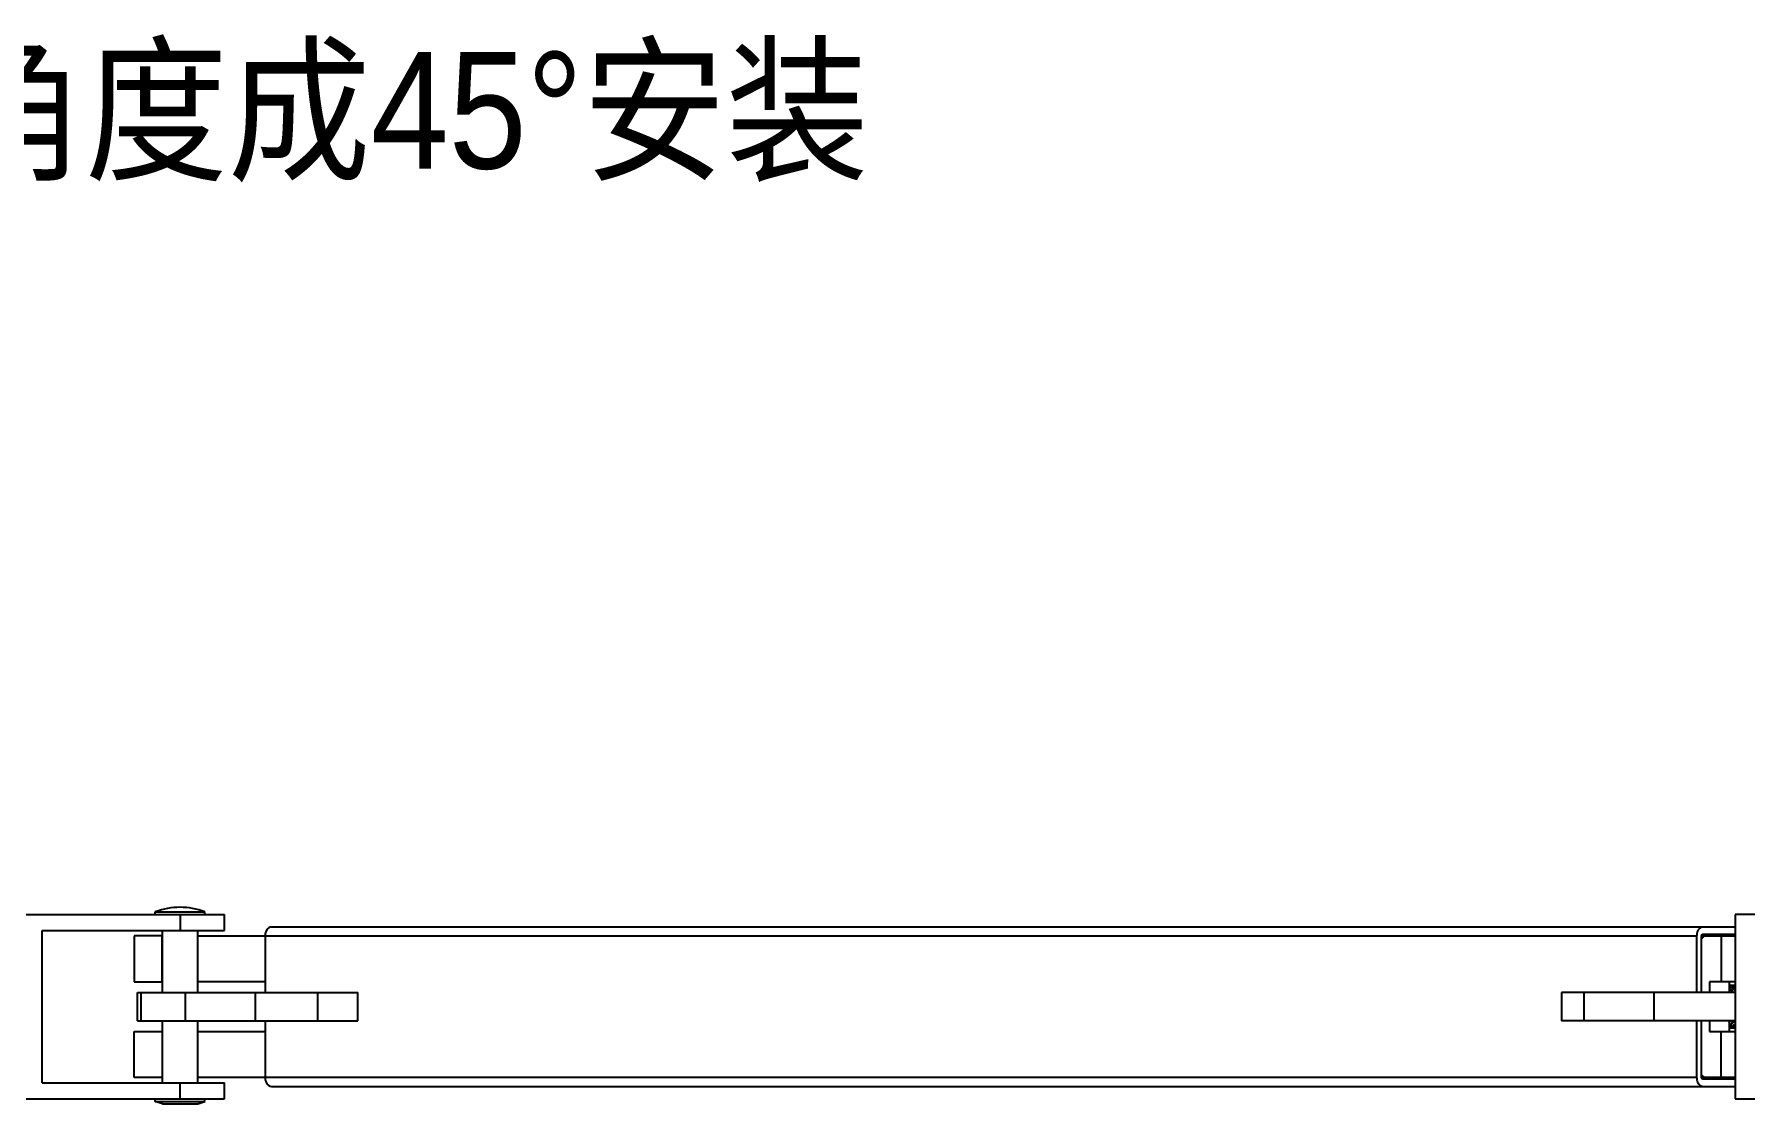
# Model space of a CAD drawing. Extents: x 69728788 to 150676229, y 20327566 to 43663798.
# Drawn here: x 75470384 to 75472586, y 20746670 to 20748046 of the extents above; entities that cross this region are included whole.
import ezdxf

# ---------------------------------------------------------------- set-up
doc = ezdxf.new("R2010")
doc.units = 0
doc.header["$LTSCALE"] = 1000
doc.header["$MEASUREMENT"] = 0
doc.layers.get('0').update_dxf_attribs({"linetype": 'CONTINUOUS'})
doc.layers.add('02___PRT_ALL_AXES', color=7, linetype='CONTINUOUS')
doc.styles.add('_TEL_DIM', font='SIMPLEX', dxfattribs={"width": 0.8, "height": 3.5, "bigfont": 'HZTXT'})

msp = doc.modelspace()

# ---------------------------------------------------------------- linework, layer by layer
at = {"color": 0, "linetype": 'Continuous'}
for p, q in [((75470373.7, 20746913), (75470628.9, 20746913)), ((75470394.2, 20746696.6), (75470394.2, 20746892.5)), ((75470394.2, 20746892.5), (75470628.9, 20746892.5)), ((75470571.9, 20746913), (75470571.9, 20746892.5)), ((75470628.9, 20746892.5), (75470628.9, 20746913)), ((75472573.7, 20746897), (75470689.4, 20746897)), ((75472976.6, 20746913), (75472573.7, 20746913)), ((75472573.7, 20746913), (75472573.7, 20746676.1)), ((75470512.7, 20746885.6), (75470512.7, 20746826.4)), ((75470549.1, 20746885.6), (75470512.7, 20746885.6)), ((75470548.7, 20746826.4), (75470548.7, 20746885.6)), ((75470594.7, 20746885.6), (75472524.3, 20746885.6)), ((75470681.3, 20746885.6), (75470681.3, 20746812.7)), ((75472524.3, 20746885.6), (75472524.3, 20746812.7)), ((75472530.7, 20746885.6), (75472573.7, 20746885.6)), ((75472530.7, 20746812.7), (75472530.7, 20746885.6)), ((75472532.3, 20746887.9), (75472573.7, 20746887.9)), ((75472555.9, 20746885.6), (75472555.9, 20746826.4)), ((75470512.7, 20746826.4), (75470549.1, 20746826.4)), ((75470681.3, 20746826.4), (75470594.7, 20746826.4)), ((75472573.7, 20746826.4), (75472540.7, 20746826.4)), ((75470517.2, 20746776.3), (75470517.2, 20746812.7)), ((75470517.2, 20746812.7), (75470800.8, 20746812.7)), ((75470522, 20746776.3), (75470522, 20746812.7)), ((75470578.7, 20746776.3), (75470578.7, 20746812.7)), ((75470668.9, 20746776.3), (75470668.9, 20746812.7)), ((75470749.2, 20746776.3), (75470749.2, 20746812.7)), ((75470800.8, 20746776.3), (75470800.8, 20746812.7)), ((75472573.7, 20746812.7), (75472350.3, 20746812.7)), ((75472350.3, 20746812.7), (75472350.3, 20746776.3)), ((75472379, 20746812.7), (75472379, 20746776.3)), ((75472469.2, 20746812.7), (75472469.2, 20746776.3)), ((75472566.2, 20746821.8), (75472566.2, 20746821.8)), ((75470512.7, 20746703.4), (75470512.7, 20746762.6)), ((75470512.7, 20746762.6), (75470549.1, 20746762.6)), ((75470517.2, 20746776.3), (75470800.8, 20746776.3)), ((75470548.7, 20746762.6), (75470548.7, 20746703.4)), ((75470594.7, 20746762.6), (75470681.3, 20746762.6)), ((75470681.3, 20746776.3), (75470681.3, 20746703.4)), ((75472573.7, 20746776.3), (75472350.3, 20746776.3)), ((75472524.3, 20746776.3), (75472524.3, 20746703.4)), ((75472530.7, 20746703.4), (75472530.7, 20746776.3)), ((75472540.7, 20746762.6), (75472573.7, 20746762.6)), ((75472555.9, 20746703.4), (75472555.9, 20746762.6)), ((75470394.2, 20746696.6), (75470628.9, 20746696.6)), ((75470549.1, 20746703.4), (75470512.7, 20746703.4)), ((75470571.9, 20746676.1), (75470571.9, 20746696.6)), ((75472524.3, 20746703.4), (75470594.7, 20746703.4)), ((75470628.9, 20746676.1), (75470628.9, 20746696.6)), ((75472573.7, 20746703.4), (75472530.7, 20746703.4)), ((75472573.7, 20746701.1), (75472532.3, 20746701.1)), ((75470373.7, 20746676.1), (75470628.9, 20746676.1)), ((75470689.4, 20746692), (75472573.7, 20746692)), ((75472573.7, 20746676.1), (75472976.6, 20746676.1))]:
    msp.add_line(p, q, dxfattribs=at)
for centre, radius, start, end in [((75472540.2, 20746885.7), 15.9, 169.333, 180.0301), ((75472566.2, 20746807), 14.9, 82.6677, 89.9838), ((75472544.7, 20746798), 26.5, 34.6383, 35.9814), ((75472544.3, 20746797.7), 27, 34.026, 34.6404), ((75472570.1, 20746807), 14.9, 90.0177, 97.7118), ((75472566.2, 20746806.7), 15.2, 75.7622, 82.658), ((75472566.1, 20746806.3), 15.6, 72.5002, 75.7671), ((75472570.1, 20746807.1), 14.8, 86.29, 89.9967), ((75472548.4, 20746797.8), 26.8, 34.0237, 35.416), ((75472570.1, 20746806.9), 15, 80.5953, 86.2819), ((75472571.1, 20746807), 14.9, 82.4739, 89.9828), ((75472570, 20746806.6), 15.2, 75.9398, 80.5941), ((75472574.9, 20746806.9), 14.9, 94.6388, 97.5163), ((75472571, 20746806.8), 15.1, 79.6225, 82.4804), ((75472545.5, 20746789), 24.9, 326.1506, 328.2417), ((75472547.5, 20746788.3), 23.6, 322.0605, 327.1819), ((75472563.7, 20746780.3), 13.1, 280.6843, 285.3402), ((75472567.7, 20746779.8), 12.7, 263.07, 269.9861), ((75472544.9, 20746789.4), 25.6, 328.236, 329.1443), ((75472563.7, 20746780.5), 13.3, 285.3332, 286.4047), ((75472546.1, 20746789.3), 25.4, 327.1454, 329.0662), ((75472567.7, 20746779.8), 12.6, 270.0047, 274.3395), ((75472568.6, 20746779.9), 12.7, 270.0259, 278.8089), ((75472568.6, 20746780.3), 13.1, 278.8155, 285.3917), ((75472572.5, 20746779.9), 12.7, 261.1705, 269.9739), ((75472568.5, 20746780.5), 13.3, 285.3782, 286.4026), ((75472568.4, 20746781), 13.8, 286.4386, 292.9713), ((75472572.5, 20746779.8), 12.6, 270.0047, 274.3392), ((75472572.5, 20746779.9), 12.7, 274.3365, 275.599), ((75472573.5, 20746779.7), 12.5, 270.0003, 271.1866)]:
    msp.add_arc(centre, radius, start, end, dxfattribs=at)
for points, knots in [([(75470689.4, 20746897), (75470687.2, 20746897), (75470682.4, 20746893.6), (75470681.3, 20746888.4), (75470681.3, 20746885.6)], [0, 0, 0, 0, 0.440232, 1, 1, 1, 1]), ([(75472532.3, 20746897), (75472530.5, 20746897), (75472526.5, 20746894.8), (75472525, 20746890.8), (75472524.6, 20746888.6)], [0, 0, 0, 0, 0.4468, 1, 1, 1, 1]), ([(75472530.7, 20746885.6), (75472530.7, 20746885.9), (75472530.8, 20746886.9), (75472531.6, 20746887.9), (75472532.3, 20746887.9)], [0, 0, 0, 0, 0.29846, 1, 1, 1, 1]), ([(75472566.2, 20746821.8), (75472567.5, 20746821.7), (75472570.2, 20746821.2), (75472572.6, 20746820), (75472573.8, 20746819.3)], [0, 0, 0, 0, 0.49066, 1, 1, 1, 1]), ([(75472573.8, 20746816.1), (75472573.2, 20746816.7), (75472571, 20746818.8), (75472568.3, 20746820.4), (75472566.2, 20746821.1)], [0, 0, 0, 0, 0.263007, 1, 1, 1, 1]), ([(75472566.2, 20746820.7), (75472566.9, 20746820.4), (75472569.7, 20746819), (75472572.2, 20746816.9), (75472573.8, 20746815)], [0, 0, 0, 0, 0.238978, 1, 1, 1, 1]), ([(75472571.6, 20746812.8), (75472571.2, 20746813.4), (75472569.6, 20746815.5), (75472567.8, 20746817.4), (75472566.2, 20746818.5)], [0, 0, 0, 0, 0.260528, 1, 1, 1, 1]), ([(75472566.2, 20746817.8), (75472566.5, 20746817.5), (75472568, 20746816.1), (75472569.3, 20746814.6), (75472570.2, 20746813.4)], [0, 0, 0, 0, 0.242618, 1, 1, 1, 1]), ([(75472573.7, 20746819.9), (75472573.5, 20746820), (75472572.5, 20746820.5), (75472571.5, 20746820.9), (75472570.8, 20746821.2)], [0, 0, 0, 0, 0.253666, 1, 1, 1, 1]), ([(75472566.2, 20746769.3), (75472566.8, 20746769.7), (75472569.4, 20746771.6), (75472571.4, 20746774.1), (75472572.7, 20746776.2)], [0, 0, 0, 0, 0.235297, 1, 1, 1, 1]), ([(75472571.7, 20746776.2), (75472571.3, 20746775.6), (75472569.8, 20746773.3), (75472567.9, 20746771.2), (75472566.2, 20746770)], [0, 0, 0, 0, 0.26441, 1, 1, 1, 1]), ([(75472573.8, 20746772.5), (75472572.7, 20746771.3), (75472570.4, 20746769.3), (75472567.6, 20746768), (75472566.2, 20746767.6)], [0, 0, 0, 0, 0.519467, 1, 1, 1, 1]), ([(75472567.4, 20746767.7), (75472568, 20746767.9), (75472570.3, 20746768.7), (75472572.4, 20746770.2), (75472573.7, 20746771.5)], [0, 0, 0, 0, 0.239996, 1, 1, 1, 1]), ([(75472573.8, 20746768.7), (75472573.3, 20746768.5), (75472571.7, 20746767.7), (75472570, 20746767.3), (75472568.6, 20746767.2)], [0, 0, 0, 0, 0.256497, 1, 1, 1, 1]), ([(75470681.3, 20746703.4), (75470681.3, 20746700.6), (75470682.4, 20746695.4), (75470687.2, 20746692), (75470689.4, 20746692)], [0, 0, 0, 0, 0.559768, 1, 1, 1, 1]), ([(75472524.9, 20746698.9), (75472525.5, 20746697.1), (75472527.2, 20746693.7), (75472530.7, 20746692), (75472532.3, 20746692)], [0, 0, 0, 0, 0.547859, 1, 1, 1, 1]), ([(75472532.3, 20746701.1), (75472531.6, 20746701.1), (75472530.8, 20746702.2), (75472530.7, 20746703.1), (75472530.7, 20746703.4)], [0, 0, 0, 0, 0.70154, 1, 1, 1, 1])]:
    msp.add_open_spline(points, degree=3, knots=knots, dxfattribs=at)
msp.add_open_spline([(75472524.3, 20746703.4), (75472524.3, 20746701.9), (75472524.5, 20746700.4), (75472524.9, 20746698.9)], degree=3, dxfattribs=at)
at = {"layer": '02___PRT_ALL_AXES', "color": 0, "linetype": 'Continuous'}
for p, q in [((75470540, 20746913), (75470540, 20746916.6)), ((75470540, 20746916.6), (75470603.8, 20746916.6)), ((75470603.8, 20746913), (75470603.8, 20746916.6)), ((75470549.1, 20746812.7), (75470549.1, 20746892.5)), ((75470594.7, 20746812.7), (75470594.7, 20746892.5)), ((75472530.7, 20746882), (75472534.4, 20746885.6)), ((75472540.7, 20746826.4), (75472540.7, 20746812.7)), ((75472566.2, 20746826.4), (75472566.2, 20746812.7)), ((75470549.1, 20746696.6), (75470549.1, 20746776.3)), ((75470594.7, 20746696.6), (75470594.7, 20746776.3)), ((75472540.7, 20746776.3), (75472540.7, 20746762.6)), ((75472566.2, 20746776.3), (75472566.2, 20746762.6)), ((75472534.4, 20746703.4), (75472530.7, 20746707)), ((75470540, 20746672.4), (75470540, 20746676.1)), ((75470549.1, 20746669.6), (75470540, 20746672.4)), ((75470540, 20746672.4), (75470603.8, 20746672.4)), ((75470594.7, 20746669.6), (75470603.8, 20746672.4)), ((75470603.8, 20746672.4), (75470603.8, 20746676.1)), ((75470549.1, 20746669.6), (75470594.7, 20746669.6))]:
    msp.add_line(p, q, dxfattribs=at)
msp.add_arc((75470571.9, 20746831.3), 91.1, 69.5127, 110.4873, dxfattribs=at)

# ---------------------------------------------------------------- texts
at = {"color": 4, "insert": (75469712.5, 20748023.2), "char_height": 150, "width": 2004.75, "attachment_point": 1, "style": '_TEL_DIM'}
msp.add_mtext('\\fￋￎￌﾣﾤ|b0|i0|c134|p2;\\W0.9000000000;\\T1.0000000000;\\o\\l与垂直角度成45°安装', dxfattribs=at)

doc.saveas('drawing.dxf')
